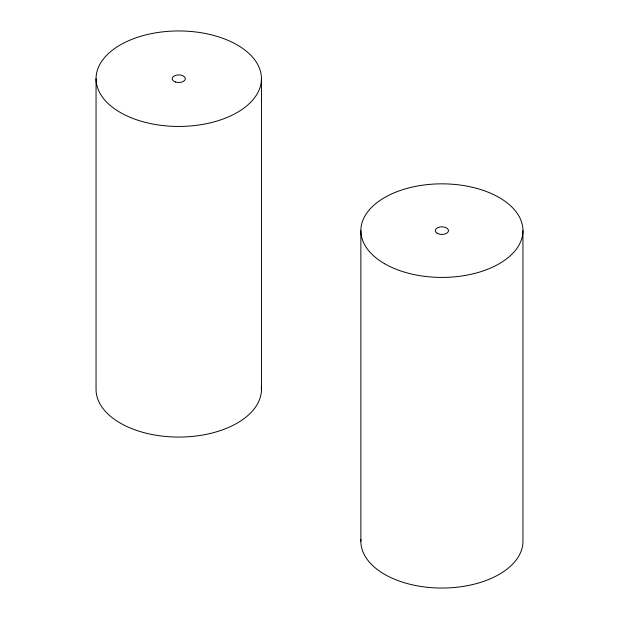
<?xml version="1.0" encoding="UTF-8"?>
<svg xmlns="http://www.w3.org/2000/svg" width="619" height="619" viewBox="0 0 619 619"><rect width="100%" height="100%" fill="white"/><g stroke="black" fill="none" stroke-linecap="round" stroke-linejoin="round"><path stroke-width="0.93" d="M522.954 230.632L522.954 541.254A81.05 46.796 0 0 1 440.287 588.042A81.05 46.796 0 0 1 360.923 539.389M360.862 230.632L360.862 541.254M261.45 78.698A82.706 47.748 0 0 1 137.395 120.047A82.706 47.748 0 0 1 137.395 37.349A82.706 47.748 0 0 1 261.45 78.698L261.45 389.32M96.046 78.698L96.046 389.32A82.706 47.748 0 0 0 181.058 437.053A82.706 47.748 0 0 0 261.319 386.658M437.231 233.332A6.616 3.822 0 0 0 448.295 231.622A6.616 3.822 0 0 0 440.194 226.941A6.616 3.822 0 0 0 437.231 233.332M175.44 82.01A6.616 3.822 0 0 0 185.367 78.698A6.616 3.822 0 0 0 175.44 75.386A6.616 3.822 0 0 0 175.44 82.01M384.6 263.717A81.05 46.796 0 0 0 520.192 242.741A81.05 46.796 0 0 0 420.928 185.437A81.05 46.796 0 0 0 384.6 263.717"/></g></svg>
